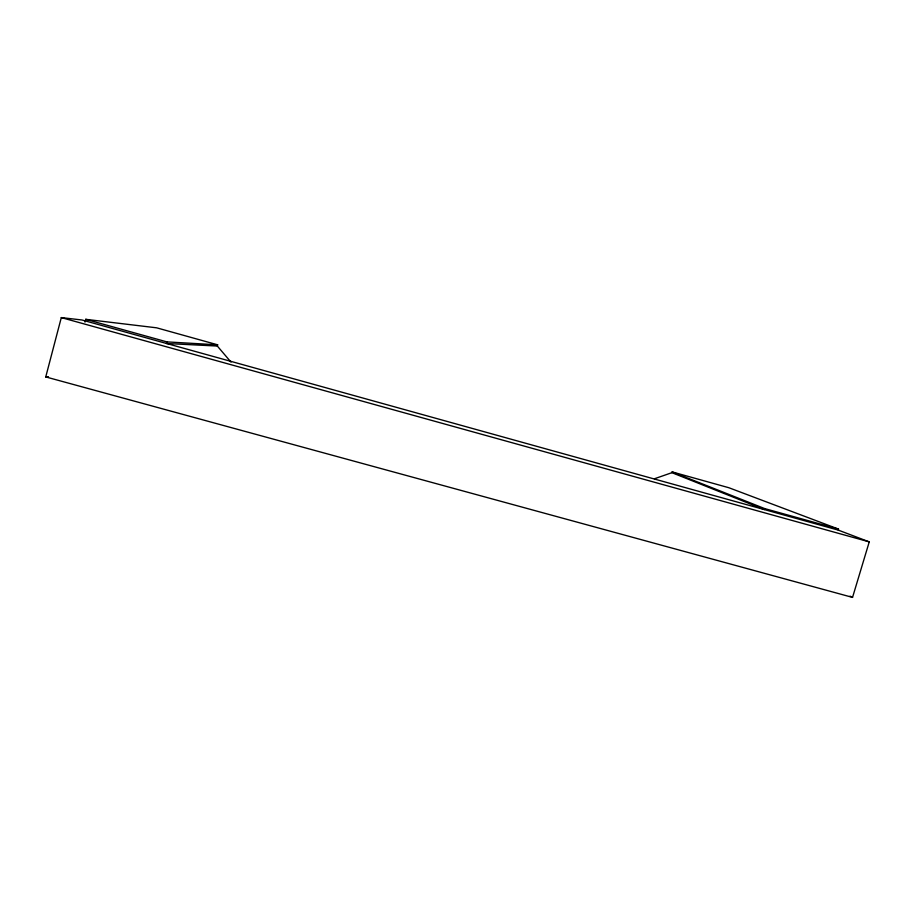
<?xml version="1.0" encoding="UTF-8"?>
<svg xmlns="http://www.w3.org/2000/svg" width="915" height="915" viewBox="0 0 915 915"><rect width="100%" height="100%" fill="white"/><g stroke="black" fill="none" stroke-linecap="round" stroke-linejoin="round"><path stroke-width="1.37" d="M45.75 376.923L61.305 317.596L81.973 319.987L838.231 530.094L869.25 541.874L852.54 597.404L45.75 376.923L48.461 376.728M84.992 322.091L85.724 319.324L156.648 327.822L217.656 344.829L217.324 346.042L231.026 362.134M217.656 344.829L166.896 341.89L166.461 343.502L217.324 346.042M654.385 478.785L671.907 472.678L672.136 471.923L728.9 487.741L838.517 529.11L838.231 530.094M672.136 471.923L764.688 508.591L764.402 509.575L671.907 472.678M85.724 319.324L166.896 341.89M764.688 508.591L838.517 529.11M61.305 317.596L869.25 541.874M850.046 596.145L852.54 597.404"/></g></svg>
